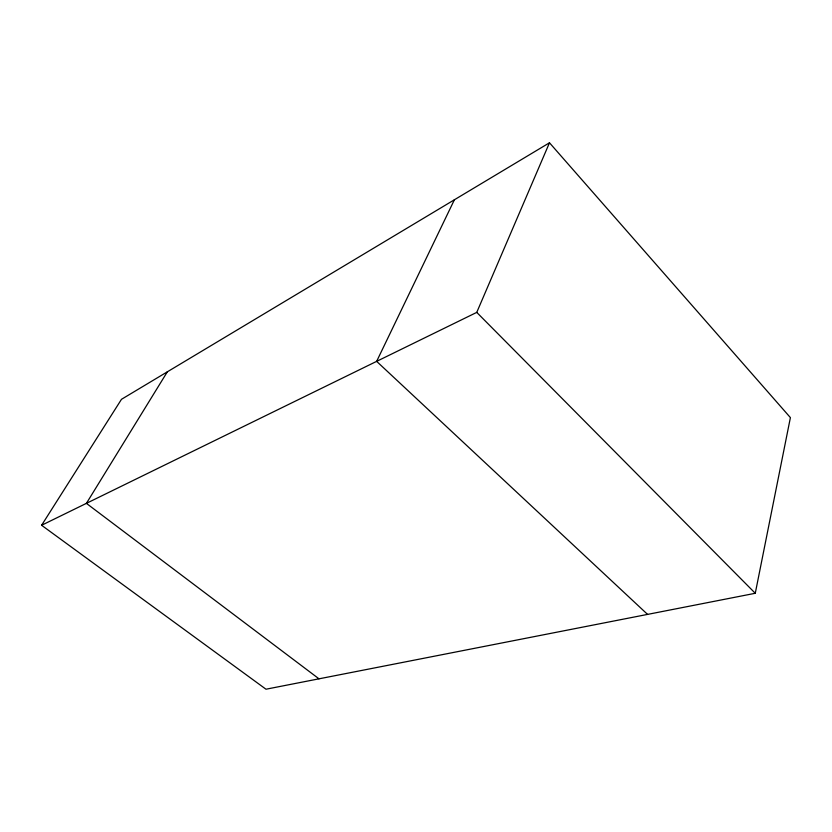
<?xml version="1.0" encoding="UTF-8"?>
<svg xmlns="http://www.w3.org/2000/svg" width="832" height="832" viewBox="0 0 832 832"><rect width="100%" height="100%" fill="white"/><g stroke="black" fill="none" stroke-linecap="round" stroke-linejoin="round"><path stroke-width="1.25" d="M755.269 593.278L790.4 417.612L549.484 142.782L121.482 399.308L41.6 525.273L265.99 689.218L755.269 593.278L476.757 312.385L549.484 142.782M454.397 199.774L376.646 361.358L647.577 614.401M167.357 371.8L86.403 503.36L318.999 678.829M41.6 525.273L476.757 312.385"/></g></svg>
